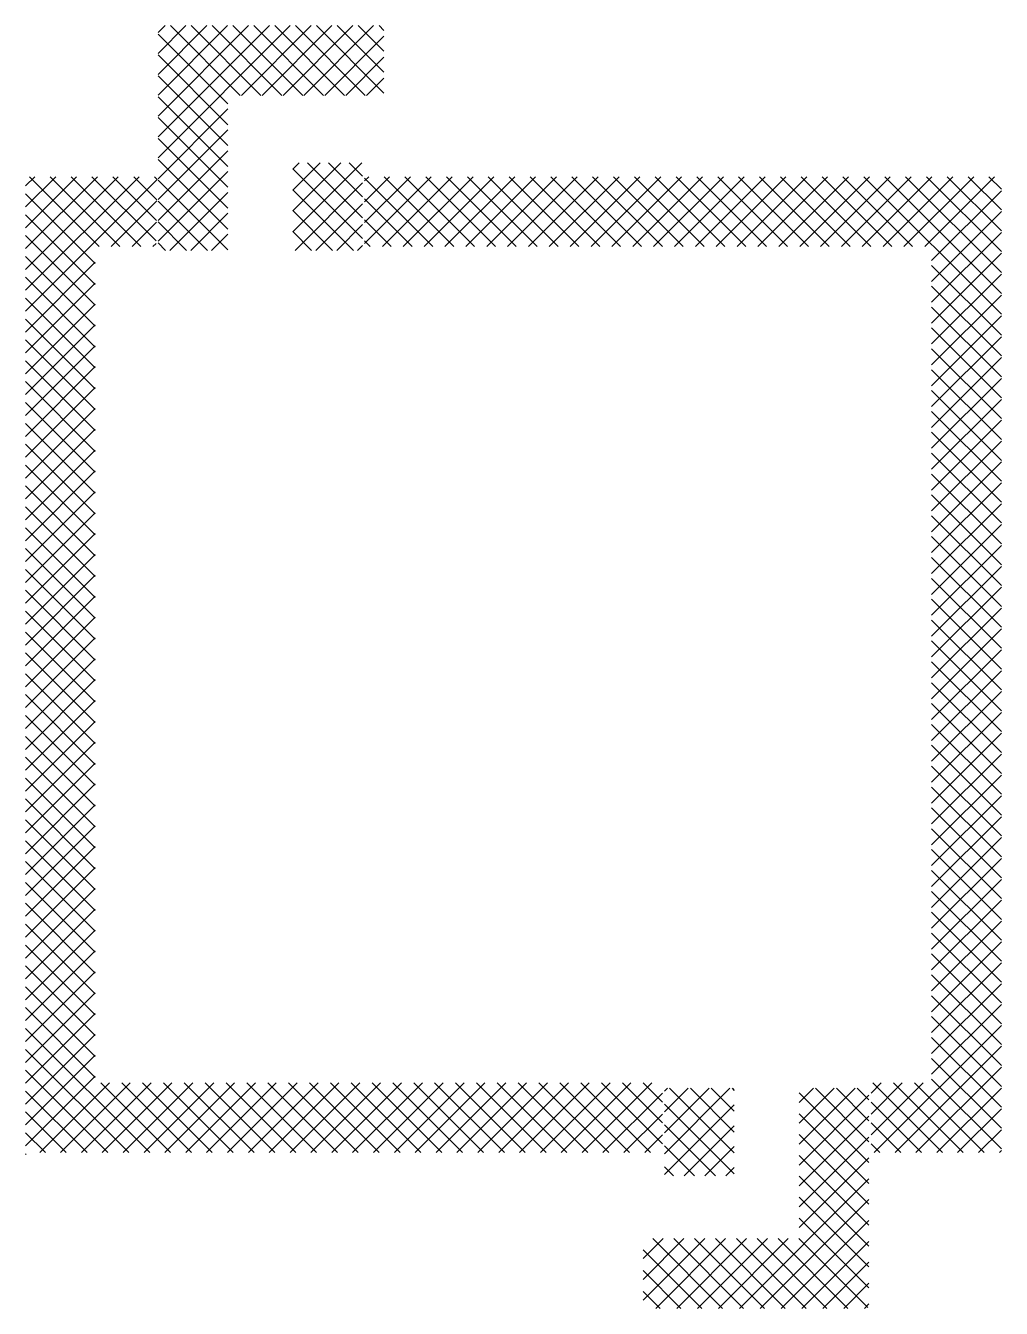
# Model space of a CAD drawing. Header units: millimetres. Extents: x 300333 to 474890, y -562303 to 3203267.
# Drawn here: x 436531 to 457532, y 3090246 to 3117847 of the extents above; entities that cross this region are included whole.
import ezdxf

# ---------------------------------------------------------------- set-up
doc = ezdxf.new("R2010")
doc.units = ezdxf.units.MM
doc.header["$LTSCALE"] = 1000
doc.header["$MEASUREMENT"] = 0

msp = doc.modelspace()

# ---------------------------------------------------------------- hatches: boundary and pattern name
h = msp.add_hatch()
h.set_pattern_fill('ANSI37', color=252, scale=200, style=0)
h.set_pattern_definition([(45, (77011.33, -2626989.76), (-224.506403, 224.506403), []), (135, (77011.33, -2626989.76), (-224.506403, -224.506403), [])])
h.paths.add_polyline_path([(453181, 3094982), (454681, 3094982), (454681, 3090289), (454639, 3090246), (449821, 3090246), (449821, 3091747), (453181, 3091747)])
h.paths.add_polyline_path([(451781, 3093097), (450281, 3093097), (450281, 3094982), (451781, 3094982)], flags=17)
h.paths.add_polyline_path([(450236, 3095097), (450236, 3093597), (436574, 3093597), (436531, 3093539), (436531, 3114554), (436574, 3114597), (439366, 3114596), (439336, 3113096), (438031, 3113096), (438031, 3095097)])
h.paths.add_polyline_path([(440881, 3114797), (440881, 3116347), (444241, 3116347), (444241, 3117847), (439424, 3117847), (439381, 3117704), (439381, 3113011), (440881, 3113011)])
edge = h.paths.add_edge_path(flags=17)
edge.add_line((442281, 3114782), (442281, 3113011))
edge.add_line((442281, 3113011), (443781, 3113011))
edge.add_line((443781, 3113011), (443781, 3114897))
edge.add_line((443781, 3114897), (442281, 3114897))
edge = h.paths.add_edge_path()
edge.add_line((443826, 3114597), (457489, 3114597))
edge.add_line((457489, 3114597), (457532, 3114554))
edge.add_line((457532, 3114554), (457532, 3093539))
edge.add_line((457532, 3093539), (457489, 3093597))
edge.add_line((457489, 3093597), (454726, 3093597))
edge.add_line((454726, 3093597), (454726, 3095097))
edge.add_line((454726, 3095097), (456031, 3095097))
edge.add_line((456031, 3095097), (456031, 3113097))
edge.add_line((456031, 3113097), (443826, 3113096))
edge.add_line((443826, 3113096), (443826, 3114497))

doc.saveas('drawing.dxf')
